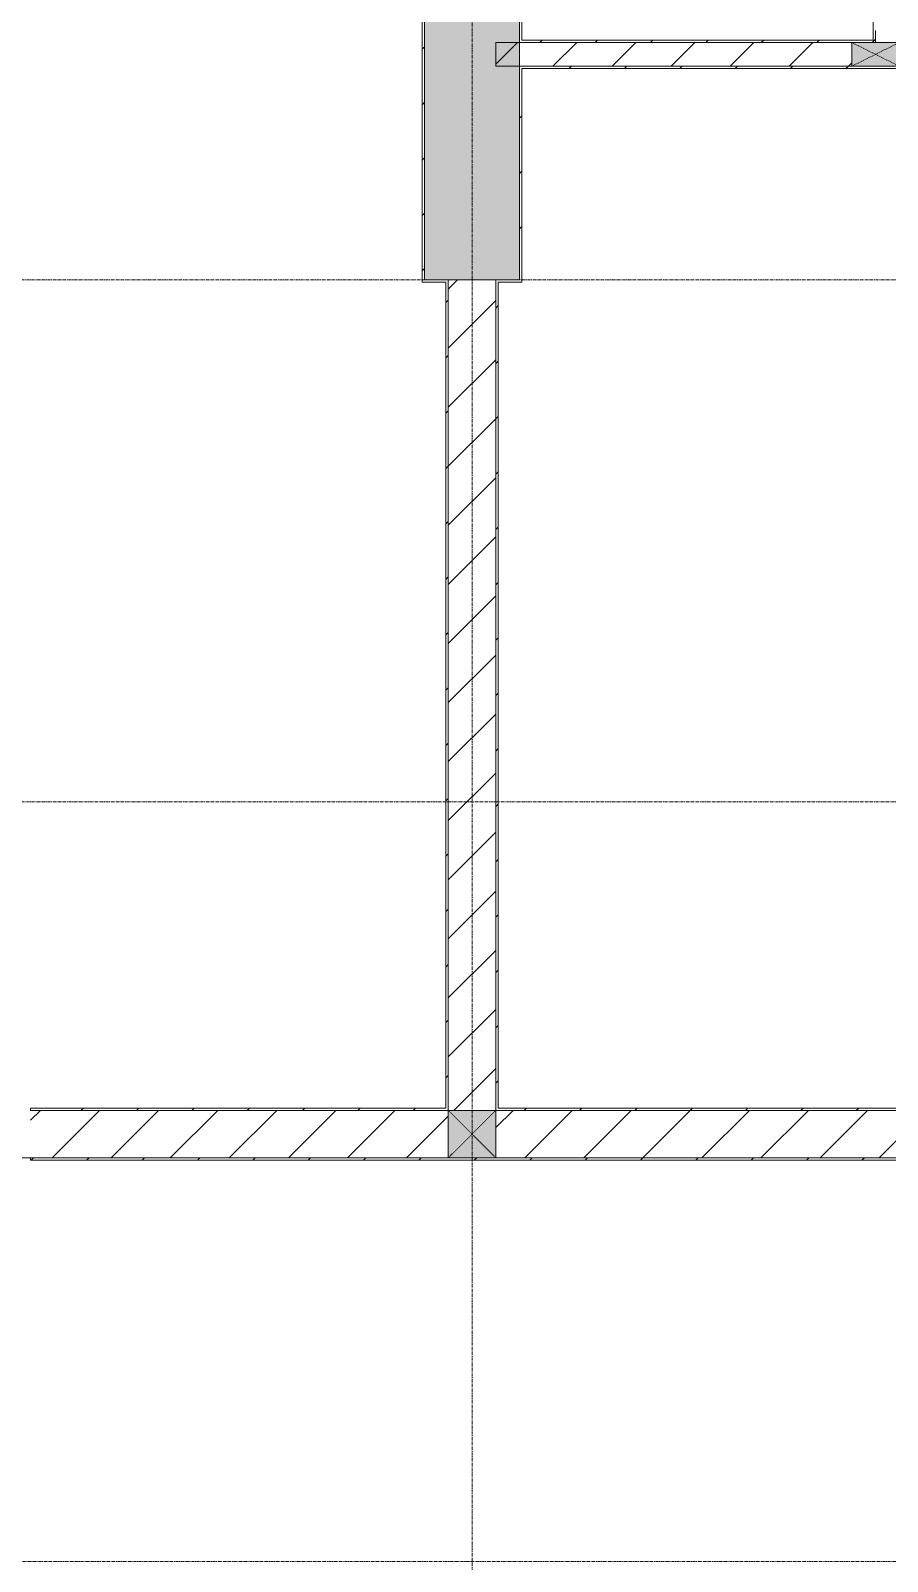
# Model space of a CAD drawing. Header units: millimetres. Extents: x 5359 to 218750, y -16347 to 109893.
# Drawn here: x 59093 to 62703, y 33837 to 40287 of the extents above; entities that cross this region are included whole.
import ezdxf

# ---------------------------------------------------------------- set-up
doc = ezdxf.new("R2010")
doc.units = ezdxf.units.MM
doc.linetypes.add('Dash', pattern=[6, 3, -3])
doc.linetypes.add('Grid Line', pattern=[22.225, 12.7, -3.175, 3.175, -3.175])
for name, color, linetype, lineweight in [('0-1', 7, 'Continuous', 5), ('A-FLOR-1', 9, 'Continuous', 9), ('A-WALL', 113, 'Continuous', 9), ('A-WALL-1', 53, 'Continuous', 18), ('A-WALL-3', 113, 'Continuous', 18), ('A-WALL-PATT-1', 10, 'Continuous', 9), ('A-WALL-PATT-2', 9, 'Continuous', 9), ('A-WALL-PATT-3', 111, 'Continuous', 9), ('I-WALL-1', 53, 'Continuous', 18), ('I-WALL-3', 2, 'Continuous', 18), ('S-COLS', 52, 'Continuous', 9), ('S-COLS-1', 253, 'Continuous', 5), ('S-COLS-2', 53, 'Continuous', 18), ('S-COLS-3', 9, 'Continuous', 9), ('S-COLS-4', 52, 'Continuous', 18), ('S-COLS-5', 52, 'Dash', 9), ('S-COLS-HDLN', 52, 'Dash', 9), ('S-COLS-HDLN-1', 9, 'Dash', 9), ('S-GRID-1', 1, 'Grid Line', 9)]:
    doc.layers.add(name, color=color, linetype=linetype, lineweight=lineweight)
pattern_1 = [(45, (0, 0), (-116.67262, 116.67262), [])]
pattern_2 = [(45, (0, 0), (-124.4508, 124.4508), [])]

# ---------------------------------------------------------------- blocks, each defined once
blk = doc.blocks.new('NCV_TKTC_KET CAU_rvt-1-TKCS_MB ĐỊNH VỊ CỔNG-HÀNG RÀO')
at = {"layer": 'S-COLS-1'}
blk.add_hatch(color=256, dxfattribs=at).paths.add_polyline_path([(61038.7, 39236.9), (61152.6, 39236.9), (61152.6, 40536.9), (60752.6, 40536.9), (60752.6, 39236.9)])
at = {"layer": 'S-COLS-2'}
for p, q in [((60752.6, 40536.9), (60752.6, 39236.9)), ((61152.6, 39236.9), (61152.6, 40536.9)), ((60752.6, 39236.9), (61152.6, 39236.9))]:
    blk.add_line(p, q, dxfattribs=at)
blk = doc.blocks.new('G1_SOF - BO TRU - 100x200-V26-TKCS_MB ĐỊNH VỊ CỔNG-HÀNG RÀO')
at = {"layer": 'S-COLS-3'}
blk.add_hatch(color=256, dxfattribs=at).paths.add_polyline_path([(-50, -100), (50, -100), (50, 100), (-50, 100)])
at = {"layer": 'S-COLS-2'}
for p, q in [((-50, 100), (50, 100)), ((-50, -100), (-50, 100)), ((50, 100), (50, -100)), ((50, -100), (-50, -100))]:
    blk.add_line(p, q, dxfattribs=at)
at = {"layer": 'S-COLS-HDLN-1'}
for p, q in [((50, -100), (-50, 100)), ((-50, -100), (50, 100))]:
    blk.add_line(p, q, dxfattribs=at)
blk = doc.blocks.new('NCV_TKTC_TANG 1_rvt-1-TKCS_MB ĐỊNH VỊ CỔNG-HÀNG RÀO')
at = {"layer": 'A-WALL-PATT-1'}
h = blk.add_hatch(dxfattribs=at)
h.set_pattern_fill('FP_2', color=256, style=0, pattern_type=2)
h.set_pattern_definition(pattern_2)
h.paths.add_polyline_path([(61052.6, 40136.9), (62552.6, 40136.9), (62552.6, 40236.9), (61052.6, 40236.9)])
h.paths.add_polyline_path([(62752.6, 40136.9), (63054.6, 40136.9), (63054.6, 40236.9), (62752.6, 40236.9), (62752.6, 40186.9)])
h.paths.add_polyline_path([(65852.6, 40136.9), (65852.6, 40236.9), (65054.2, 40236.9), (65054.2, 40136.9)])
h.paths.add_polyline_path([(64254.2, 40136.9), (64254.2, 40236.9), (63954.6, 40236.9), (63954.6, 40136.9), (64152.6, 40136.9)])
at = {"layer": 'A-WALL-PATT-2'}
h = blk.add_hatch(dxfattribs=at)
h.set_pattern_fill('FP_3', color=256, style=0, pattern_type=2)
h.set_pattern_definition(pattern_1)
h.paths.add_polyline_path([(62652.6, 40236.9), (62652.6, 41236.9), (62642.6, 41236.9), (62642.6, 40236.9)])
h = blk.add_hatch(dxfattribs=at)
h.set_pattern_fill('FP_3', color=256, style=0, pattern_type=2)
h.set_pattern_definition(pattern_1)
h.paths.add_polyline_path([(60752.6, 39226.9), (60752.6, 40536.9), (60742.6, 40536.9), (60742.6, 39226.9)])
h = blk.add_hatch(dxfattribs=at)
h.set_pattern_fill('FP_3', color=256, style=0, pattern_type=2)
h.set_pattern_definition(pattern_1)
h.paths.add_polyline_path([(61162.6, 40246.9), (61162.6, 40535.7), (61152.6, 40535.7), (61152.6, 40246.9)])
h = blk.add_hatch(dxfattribs=at)
h.set_pattern_fill('FP_3', color=256, style=0, pattern_type=2)
h.set_pattern_definition(pattern_1)
h.paths.add_polyline_path([(61152.6, 40236.9), (62642.6, 40236.9), (62642.6, 40246.9), (61152.6, 40246.9)])
h = blk.add_hatch(dxfattribs=at)
h.set_pattern_fill('FP_3', color=256, style=0, pattern_type=2)
h.set_pattern_definition(pattern_1)
h.paths.add_polyline_path([(63954.6, 40126.9), (64042.6, 40126.9), (64042.6, 40136.9), (61152.6, 40136.9), (61152.6, 40126.9), (63914.6, 40126.9)])
h = blk.add_hatch(dxfattribs=at)
h.set_pattern_fill('FP_3', color=256, style=0, pattern_type=2)
h.set_pattern_definition(pattern_1)
h.paths.add_polyline_path([(61162.6, 39226.9), (61162.6, 40126.9), (61152.6, 40126.9), (61152.6, 39226.9)])
h = blk.add_hatch(dxfattribs=at)
h.set_pattern_fill('FP_3', color=256, style=0, pattern_type=2)
h.set_pattern_definition(pattern_1)
h.paths.add_polyline_path([(60842.6, 35746.9), (60852.6, 35746.9), (60852.6, 39226.9), (60842.6, 39226.9), (60842.6, 38882.8)])
h = blk.add_hatch(dxfattribs=at)
h.set_pattern_fill('FP_3', color=256, style=0, pattern_type=2)
h.set_pattern_definition(pattern_1)
h.paths.add_polyline_path([(61062.6, 35746.9), (61062.6, 39226.9), (61052.6, 39226.9), (61052.6, 35746.9)])
h = blk.add_hatch(dxfattribs=at)
h.set_pattern_fill('FP_3', color=256, style=0, pattern_type=2)
h.set_pattern_definition(pattern_1)
h.paths.add_polyline_path([(60852.6, 35736.9), (60852.6, 35746.9), (59092.6, 35746.9), (59092.6, 35736.9)])
h.paths.add_polyline_path([(57852.6, 35736.9), (58002.6, 35737.4), (58002.6, 35746.9), (57852.6, 35746.9)])
h = blk.add_hatch(dxfattribs=at)
h.set_pattern_fill('FP_3', color=256, style=0, pattern_type=2)
h.set_pattern_definition(pattern_1)
h.paths.add_polyline_path([(61052.6, 35736.9), (64042.6, 35736.9), (64042.6, 35746.9), (61052.6, 35746.9)])
at = {"layer": 'A-FLOR-1'}
blk.add_line((58002.6, 35536.9), (59092.6, 35536.9), dxfattribs=at)
at = {"layer": 'A-WALL-1'}
for p, q in [((62552.6, 40236.9), (61052.6, 40236.9)), ((61052.6, 40236.9), (61052.6, 40136.9)), ((61052.6, 40136.9), (62552.6, 40136.9))]:
    blk.add_line(p, q, dxfattribs=at)
at = {"layer": 'I-WALL-1'}
for p, q in [((62642.6, 41226.9), (62642.6, 40246.9)), ((60742.6, 40536.9), (60742.6, 39226.9)), ((60752.6, 39236.9), (60752.6, 40536.9)), ((61152.6, 40535.7), (61152.6, 40246.9)), ((61162.6, 40246.9), (61162.6, 40535.7)), ((62652.6, 40236.9), (62652.6, 40286.9)), ((61152.6, 40246.9), (61152.6, 40236.9)), ((61152.6, 40236.9), (62552.6, 40236.9)), ((62642.6, 40246.9), (61162.6, 40246.9)), ((62552.6, 40136.9), (61152.6, 40136.9)), ((61152.6, 40136.9), (61152.6, 40126.9)), ((61152.6, 40126.9), (61152.6, 39236.9)), ((61162.6, 40126.9), (64042.6, 40126.9)), ((61162.6, 39226.9), (61162.6, 40126.9)), ((60742.6, 39226.9), (60752.6, 39226.9)), ((60852.6, 39236.9), (60752.6, 39236.9)), ((60752.6, 39226.9), (60842.6, 39226.9)), ((60842.6, 39226.9), (60842.6, 35746.9)), ((60852.6, 39226.9), (60852.6, 39236.9)), ((60852.6, 35746.9), (60852.6, 39226.9)), ((61152.6, 39236.9), (61052.6, 39236.9)), ((61052.6, 39236.9), (61052.6, 39226.9)), ((61052.6, 39226.9), (61052.6, 35746.9)), ((61062.6, 39226.9), (61152.6, 39226.9)), ((61062.6, 35746.9), (61062.6, 39226.9)), ((61152.6, 39226.9), (61162.6, 39226.9)), ((60842.6, 35746.9), (59092.6, 35746.9)), ((59092.6, 35746.9), (59092.6, 35737.4)), ((59092.6, 35736.9), (60852.6, 35736.9)), ((60852.6, 35736.9), (60852.6, 35746.9)), ((61052.6, 35746.9), (61052.6, 35736.9)), ((61052.6, 35736.9), (64042.6, 35736.9)), ((64042.6, 35746.9), (61062.6, 35746.9))]:
    blk.add_line(p, q, dxfattribs=at)
at = {"layer": 'S-COLS-3', "rotation": 270.0000000000007}
blk.add_blockref('G1_SOF - BO TRU - 100x200-V26-TKCS_MB ĐỊNH VỊ CỔNG-HÀNG RÀO', (62652.6, 40186.9), dxfattribs=at)
blk = doc.blocks.new('G1_SOF - BO TRU - 200x200-3050151-TKCS_MB ĐỊNH VỊ CỔNG-HÀNG RÀO')
at = {"layer": 'S-COLS-HDLN'}
for p, q in [((-100, 100), (100, -100)), ((100, 100), (-100, -100))]:
    blk.add_line(p, q, dxfattribs=at)

msp = doc.modelspace()

# ---------------------------------------------------------------- hatches: boundary and pattern name
at = {"layer": 'A-WALL-PATT-3'}
h = msp.add_hatch(dxfattribs=at)
h.set_pattern_fill('FP_1', color=256, style=0, pattern_type=2)
h.set_pattern_definition(pattern_2)
h.paths.add_polyline_path([(60852.6, 35737.4), (61052.6, 35737.4), (61052.6, 39237.4), (60852.6, 39237.4), (60852.6, 38882.8)])
h = msp.add_hatch(dxfattribs=at)
h.set_pattern_fill('FP_1', color=256, style=0, pattern_type=2)
h.set_pattern_definition(pattern_2)
h.paths.add_polyline_path([(68301.3, 35537.4), (69052.6, 35537.4), (69052.6, 35737.4), (67292.6, 35737.4), (67292.6, 35537.4)])
h.paths.add_polyline_path([(60852.6, 35537.4), (60852.6, 35737.4), (59092.6, 35737.4), (59092.6, 35537.4)])
h.paths.add_polyline_path([(63459.6, 35537.4), (65852.9, 35537.4), (65852.9, 35737.4), (61052.6, 35737.4), (61052.6, 35537.4)])
h.paths.add_polyline_path([(66202.6, 35537.4), (66202.6, 35737.4), (66052.9, 35737.4), (66052.9, 35537.4)])
h.paths.add_polyline_path([(45303.1, 35537.4), (49452.9, 35537.4), (49452.9, 35737.4), (44652.6, 35737.4), (44652.6, 35537.4), (44697.9, 35537.4)])
h.paths.add_polyline_path([(52652.6, 35537.4), (52652.6, 35737.4), (49652.9, 35737.4), (49652.9, 35537.4)])
h.paths.add_polyline_path([(53776.2, 35537.4), (56452.6, 35537.4), (56452.6, 35737.4), (52852.6, 35737.4), (52852.6, 35537.4)])
h.paths.add_polyline_path([(56652.6, 35537.4), (58002.6, 35537.4), (58002.6, 35737.4), (56652.6, 35737.4)])
h = msp.add_hatch(dxfattribs=at)
h.set_pattern_fill('FP_32', color=256, style=0, pattern_type=2)
h.set_pattern_definition(pattern_1)
h.paths.add_polyline_path([(69262.6, 35527.4), (69262.6, 35537.4), (67292.6, 35537.4), (67292.6, 35527.4), (68301.3, 35527.4)])
h.paths.add_polyline_path([(58002.6, 35527.4), (58002.6, 35537.4), (56662.6, 35537.4), (56662.6, 35527.4), (57407.4, 35527.4)])
h.paths.add_polyline_path([(63459.6, 35527.4), (66202.6, 35527.4), (66202.6, 35537.4), (59092.6, 35537.4), (59094.8, 35527.4)])
at = {"layer": 'S-COLS-1'}
msp.add_hatch(color=256, dxfattribs=at).paths.add_polyline_path([(60852.6, 35537.4), (61052.6, 35537.4), (61052.6, 35737.4), (60852.6, 35737.4)])

# ---------------------------------------------------------------- linework, layer by layer
at = {"layer": 'A-WALL'}
for p, q in [((60852.6, 35537.4), (60852.6, 35737.4)), ((60852.6, 35737.4), (61052.6, 35737.4)), ((61052.6, 35737.4), (61052.6, 35537.4)), ((59092.6, 35537.4), (60852.6, 35537.4)), ((61052.6, 35537.4), (65852.9, 35537.4))]:
    msp.add_line(p, q, dxfattribs=at)
at = {"layer": 'A-WALL-3'}
for p, q in [((61052.6, 39237.4), (60852.6, 39237.4)), ((60852.6, 39237.4), (60852.6, 35737.4)), ((61052.6, 35737.4), (61052.6, 39237.4)), ((60852.6, 35737.4), (59092.6, 35737.4)), ((65852.9, 35737.4), (61052.6, 35737.4))]:
    msp.add_line(p, q, dxfattribs=at)
at = {"layer": 'I-WALL-3'}
for p, q in [((59092.6, 35537.4), (59092.6, 35527.4)), ((59092.6, 35527.4), (66202.6, 35527.4)), ((61052.6, 35537.4), (60852.6, 35537.4))]:
    msp.add_line(p, q, dxfattribs=at)
at = {"layer": 'S-COLS'}
for p, q in [((61052.6, 35737.4), (60852.6, 35737.4)), ((60852.6, 35737.4), (60852.6, 35537.4)), ((61052.6, 35537.4), (61052.6, 35737.4))]:
    msp.add_line(p, q, dxfattribs=at)
at = {"layer": 'S-COLS-4'}
msp.add_line((60852.6, 35537.4), (61052.6, 35537.4), dxfattribs=at)
at = {"layer": 'S-GRID-1'}
for p, q in [((60952.6, 13102.5), (60952.6, 80482.7)), ((135474.6, 39236.9), (24837.1, 39236.9)), ((135474.6, 37036.9), (24837.1, 37036.9)), ((132680.6, 33836.9), (27631.1, 33836.9))]:
    msp.add_line(p, q, dxfattribs=at)

# ---------------------------------------------------------------- block references
at = {"layer": '0-1'}
for name in ['NCV_TKTC_KET CAU_rvt-1-TKCS_MB ĐỊNH VỊ CỔNG-HÀNG RÀO', 'NCV_TKTC_TANG 1_rvt-1-TKCS_MB ĐỊNH VỊ CỔNG-HÀNG RÀO']:
    msp.add_blockref(name, (0, 0), dxfattribs=at)
at = {"layer": 'S-COLS-5'}
msp.add_blockref('G1_SOF - BO TRU - 200x200-3050151-TKCS_MB ĐỊNH VỊ CỔNG-HÀNG RÀO', (60952.6, 35637.4), dxfattribs=at)

doc.saveas('drawing.dxf')
